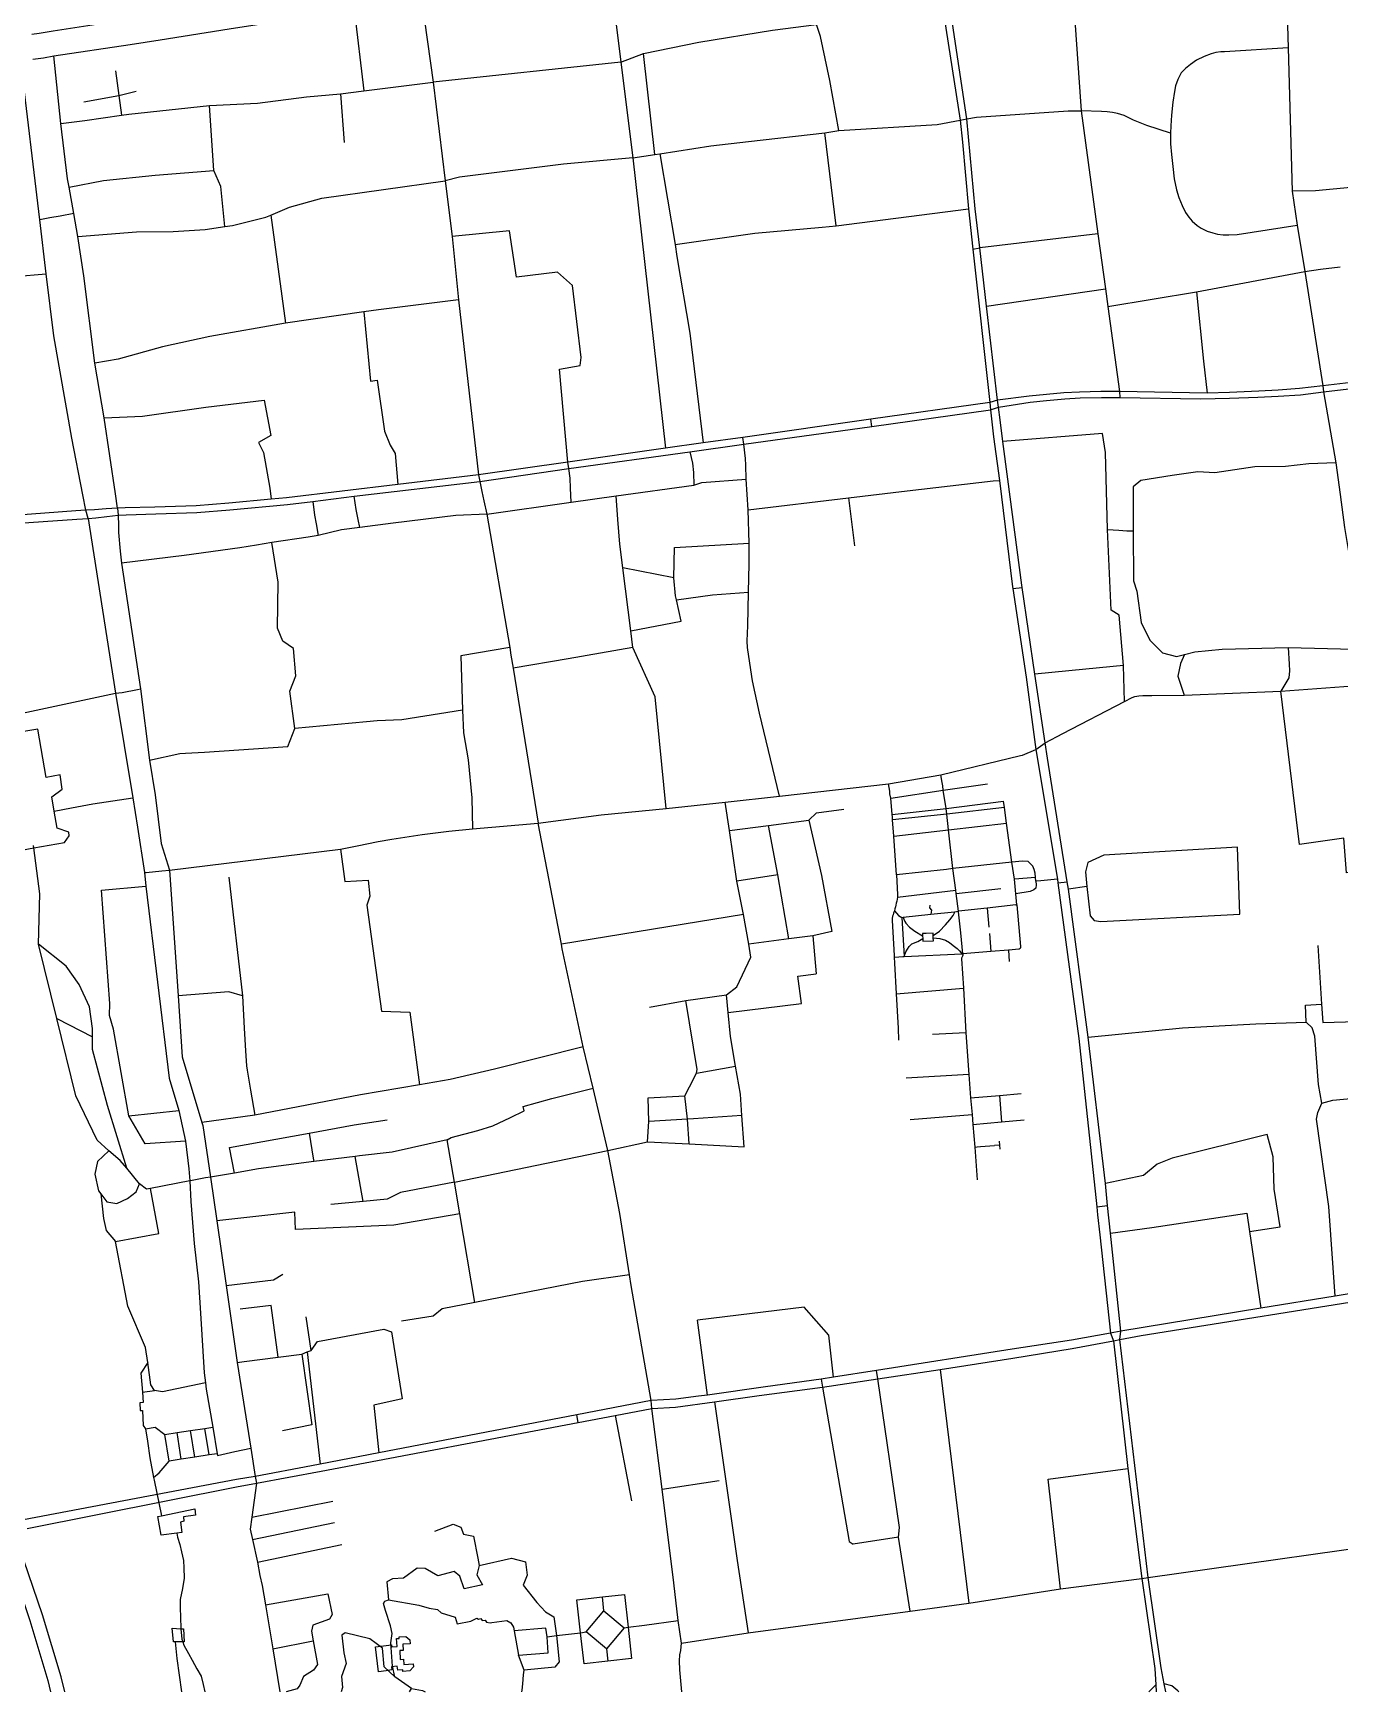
# Model space of a CAD drawing. Header units: inches. Extents: x 13422356 to 13429837, y 3670563 to 3675063.
# Drawn here: x 13426000 to 13427686, y 3670563 to 3672702 of the extents above; entities that cross this region are included whole.
import ezdxf

# ---------------------------------------------------------------- set-up
doc = ezdxf.new("R2010")
doc.units = ezdxf.units.IN
doc.header["$MEASUREMENT"] = 0

msp = doc.modelspace()

# ---------------------------------------------------------------- linework, layer by layer
for points in [[(13427597.2, 3672966.3), (13427610.2, 3672896.8), (13427612.2, 3672886.1), (13427614.2, 3672871.4), (13427619.7, 3672683.1), (13427624.8, 3672498.4)], [(13427320.4, 3672913.8), (13427323.4, 3672899.3), (13427331.4, 3672842.8), (13427332.7, 3672833.5), (13427338.7, 3672789), (13427341.6, 3672758), (13427344, 3672724.4), (13427352.4, 3672602), (13427374.2, 3672443.4), (13427384, 3672372.5), (13427387.1, 3672349.8), (13427402.2, 3672240)], [(13427153.8, 3672863.1), (13427156.9, 3672845), (13427158.1, 3672837.6), (13427175.6, 3672722.6), (13427196.5, 3672589.8)], [(13427205.1, 3672591.6), (13427185.4, 3672723.2), (13427171.6, 3672823.1), (13427169.1, 3672837.6), (13427167.8, 3672846.3), (13427164.6, 3672865.1)], [(13426013.8, 3672670.5), (13426027.2, 3672672.8), (13426125.3, 3672687.7), (13426164, 3672693.8), (13426253.4, 3672708), (13426414.6, 3672732.9), (13426501.5, 3672746.3), (13426682.1, 3672777.5), (13426740.7, 3672787.6), (13426833.3, 3672802.3), (13426874.8, 3672810.3), (13426919, 3672820.1), (13426948.3, 3672827.1)], [(13426497.4, 3672778), (13426382, 3672759.9), (13426323.4, 3672751.2), (13426240.1, 3672738.2), (13426122.3, 3672719.7), (13426093.3, 3672715.2), (13426026.3, 3672704.8), (13426007.9, 3672701.9)], [(13426740.7, 3672787.6), (13426751.6, 3672720.1), (13426758.4, 3672664.8), (13426774.3, 3672541.4), (13426816.1, 3672166.9)], [(13426500.8, 3672753.5), (13426501.5, 3672746.3), (13426516.6, 3672639.1), (13426531.9, 3672511.7), (13426540.8, 3672439.9), (13426549.1, 3672358.2), (13426575, 3672132.8), (13426576.8, 3672124.2)], [(13426414.6, 3672732.9), (13426426.8, 3672628)], [(13426758.4, 3672664.8), (13426787.9, 3672676), (13426859.2, 3672690.6), (13426954.5, 3672705.9), (13427010.9, 3672713.5)], [(13427039.9, 3672576.5), (13427028.1, 3672641.1), (13427016.3, 3672697.9), (13427010.9, 3672713.5)], [(13426068.2, 3672086.9), (13426064.4, 3672106.6), (13426050.2, 3672179.9), (13426026.9, 3672311.9), (13426017.3, 3672391.8), (13426008.9, 3672461.5), (13425984.3, 3672666.1), (13425979.7, 3672697.6)], [(13426007.9, 3672701.9), (13425998.7, 3672700.6)], [(13425999.7, 3672668.6), (13426013.8, 3672670.5)], [(13426109.2, 3672089.6), (13426106.5, 3672107.9), (13426091.9, 3672206), (13426080.1, 3672276.5), (13426065.7, 3672389.3), (13426058.1, 3672440), (13426052.7, 3672469.8), (13426046.6, 3672503.4), (13426044.7, 3672514.3), (13426036, 3672585.7), (13426027.2, 3672672.8)], [(13426802.5, 3672545.7), (13426787.9, 3672676)], [(13427619.7, 3672683.1), (13427537.5, 3672678.3), (13427532.6, 3672678.1), (13427526.3, 3672677.2), (13427520.3, 3672675.6), (13427511.2, 3672672.3), (13427501.5, 3672667.2), (13427493.5, 3672661.9), (13427487.2, 3672656.8), (13427481.8, 3672651), (13427477.3, 3672642.6), (13427474.2, 3672634.3), (13427472.9, 3672626.8), (13427470.9, 3672613.1), (13427469.1, 3672596.5), (13427468.3, 3672582.7), (13427468, 3672573.4), (13427467.9, 3672559.7), (13427469.1, 3672545.9), (13427470.8, 3672530.2), (13427472.7, 3672514.4), (13427475.8, 3672500.2), (13427478.5, 3672490.3), (13427482.7, 3672479.9), (13427487.3, 3672470.8), (13427491.4, 3672464.9), (13427495.8, 3672459.6), (13427502.3, 3672454), (13427507.5, 3672450.6), (13427515.3, 3672446.9), (13427522.6, 3672444.5), (13427528.7, 3672442.9), (13427535.6, 3672442.1), (13427543.3, 3672442), (13427553.9, 3672442.7), (13427631.5, 3672454.8)], [(13426106.7, 3672653.6), (13426111, 3672622), (13426114.5, 3672596.4)], [(13426758.4, 3672664.8), (13426516.6, 3672639.1)], [(13426036, 3672585.7), (13426067, 3672589.7), (13426114.5, 3672596.4), (13426123.7, 3672597.7), (13426227.7, 3672609.1), (13426289.6, 3672611.8), (13426352.9, 3672620.2), (13426396.7, 3672624), (13426426.8, 3672628), (13426516.6, 3672639.1)], [(13426065.5, 3672613.6), (13426111, 3672622), (13426133.3, 3672627.3)], [(13426247.5, 3672452.9), (13426242.6, 3672504.3), (13426233.3, 3672524.9), (13426227.7, 3672609.1)], [(13426396.7, 3672624), (13426401.6, 3672561.4)], [(13426774.3, 3672541.4), (13426802.5, 3672545.7), (13426808.9, 3672546.8), (13426874.6, 3672557.1), (13426923.3, 3672562.6), (13427021.7, 3672573.8), (13427039.9, 3672576.5), (13427166.6, 3672584.4), (13427196.5, 3672589.8)], [(13427196.5, 3672589.8), (13427205.1, 3672591.6)], [(13427196.5, 3672589.8), (13427199.5, 3672561.5), (13427207.2, 3672475.5), (13427213, 3672423.7), (13427234.9, 3672225.9)], [(13427205.1, 3672591.6), (13427217.7, 3672594), (13427335.6, 3672602.1), (13427352.4, 3672602)], [(13427244.6, 3672228.7), (13427230.4, 3672350.2), (13427221.7, 3672425.2), (13427215.8, 3672475.5), (13427205.1, 3672591.6)], [(13427468, 3672573.4), (13427437.3, 3672583.2), (13427420, 3672590.2), (13427407.9, 3672595.9), (13427399.5, 3672598.6), (13427393, 3672600), (13427386.2, 3672600.9), (13427378.9, 3672601), (13427352.4, 3672602)], [(13427036.5, 3672453.9), (13427021.7, 3672573.8)], [(13428256.4, 3672572.9), (13428228.1, 3672569.2), (13428198.4, 3672564.6), (13428083.6, 3672546.6), (13428051.5, 3672542.1), (13427921.4, 3672524.4), (13427742, 3672507.2), (13427732.4, 3672506.3), (13427654.8, 3672498.9), (13427624.8, 3672498.4)], [(13426774.3, 3672541.4), (13426684.6, 3672533.1), (13426550.6, 3672516.4), (13426531.9, 3672511.7)], [(13426808.9, 3672546.8), (13426828.8, 3672429.8), (13426830.9, 3672414.3), (13426847.7, 3672315.1), (13426864.9, 3672173.8)], [(13426046.6, 3672503.4), (13426090.9, 3672512.3), (13426157.8, 3672518.9), (13426233.3, 3672524.9)], [(13426058.1, 3672440), (13426133.7, 3672445.9), (13426181, 3672446.3), (13426222.4, 3672449.2), (13426247.5, 3672452.9), (13426257.4, 3672454.3), (13426300.5, 3672464.8), (13426307, 3672467.7), (13426330.9, 3672477.9), (13426372.7, 3672489.3), (13426531.9, 3672511.7)], [(13427624.8, 3672498.4), (13427631.5, 3672454.8), (13427641.2, 3672394.8), (13427664.6, 3672247.3)], [(13426021.9, 3672464), (13426008.9, 3672461.5)], [(13426035, 3672466.4), (13426021.9, 3672464)], [(13426052.7, 3672469.8), (13426035, 3672466.4)], [(13426307, 3672467.7), (13426325.8, 3672328)], [(13426828.8, 3672429.8), (13426931.6, 3672444.1), (13427018.5, 3672452.1), (13427036.5, 3672453.9), (13427207.2, 3672475.5)], [(13426693.1, 3672128.3), (13426691.3, 3672140.7), (13426690.2, 3672149.1), (13426679.4, 3672268.9), (13426706.2, 3672273.7), (13426707.4, 3672283.9), (13426696.1, 3672376.7), (13426677, 3672394), (13426623.8, 3672387.5), (13426614.9, 3672447.2), (13426540.8, 3672439.9)], [(13427374.2, 3672443.4), (13427221.7, 3672425.2)], [(13427213, 3672423.7), (13427221.7, 3672425.2)], [(13425976.2, 3672388.3), (13426017.3, 3672391.8)], [(13427387.1, 3672349.8), (13427501.2, 3672368.4), (13427641.2, 3672394.8)], [(13427641.2, 3672394.8), (13427661.4, 3672398), (13427686.8, 3672401)], [(13427230.4, 3672350.2), (13427384, 3672372.5)], [(13426549.1, 3672358.2), (13426445.8, 3672345.3), (13426427.2, 3672342.7), (13426325.8, 3672328), (13426228.3, 3672311.1), (13426167.1, 3672297.6), (13426110.1, 3672281.6), (13426080.1, 3672276.5)], [(13427501.2, 3672368.4), (13427510.3, 3672279.1), (13427515.1, 3672237.8)], [(13426427.2, 3672342.7), (13426435.5, 3672253.3), (13426444.3, 3672254.6), (13426453.6, 3672189.1), (13426460.8, 3672171), (13426467.6, 3672160), (13426470.7, 3672120.1)], [(13428265.6, 3672336.4), (13428235, 3672333.5), (13428169.4, 3672324.9), (13428065.8, 3672311.4), (13427967.6, 3672299.7), (13427952.4, 3672297.9), (13427933.1, 3672294.5), (13427909.9, 3672289.4), (13427866.2, 3672278.9), (13427835.3, 3672272.2), (13427810.4, 3672267.6), (13427797, 3672265), (13427775, 3672261.6), (13427755.5, 3672258.5), (13427730.3, 3672255.2), (13427664.6, 3672247.3)], [(13427665.2, 3672239.6), (13427730.5, 3672247.4), (13427756.1, 3672250.7), (13427775.5, 3672253.5), (13427796.8, 3672257), (13427812, 3672259.8), (13427836.4, 3672264.6), (13427867.8, 3672271.7), (13427911.9, 3672281.5), (13427933.7, 3672286.4), (13427952.5, 3672289.7), (13427968.4, 3672291.7), (13428170, 3672316.9), (13428266, 3672329), (13428271.2, 3672335.3)], [(13427664.6, 3672247.3), (13427634.1, 3672243.8), (13427606.6, 3672241.6), (13427582, 3672240.3), (13427544.2, 3672238.6), (13427515.1, 3672237.8), (13427402.2, 3672240)], [(13427664.6, 3672247.3), (13427665.2, 3672239.6)], [(13426091.9, 3672206), (13426141.5, 3672208.2), (13426223, 3672219.9), (13426298.6, 3672229.1)], [(13427234.9, 3672225.9), (13427081.3, 3672204.2), (13426916.2, 3672180.8), (13426864.9, 3672173.8), (13426816.1, 3672166.9), (13426690.2, 3672149.1), (13426575, 3672132.8), (13426470.7, 3672120.1), (13426327.2, 3672103), (13426307.5, 3672101.3), (13426252.7, 3672096.2), (13426210.7, 3672092.8), (13426157.4, 3672091.1), (13426119.2, 3672089.9), (13426109.2, 3672089.6)], [(13426298.6, 3672229.1), (13426307.2, 3672183.4), (13426291.1, 3672174.2), (13426297.4, 3672161.3), (13426305.7, 3672115.4), (13426307.5, 3672101.3)], [(13427244.6, 3672228.7), (13427234.9, 3672225.9)], [(13427234.9, 3672225.9), (13427235.8, 3672216.5)], [(13427235.8, 3672216.5), (13427246, 3672219.9)], [(13427402.2, 3672240), (13427377.9, 3672240), (13427350.6, 3672239.3), (13427330.1, 3672238.2), (13427307.9, 3672236.4), (13427285.5, 3672234.1), (13427244.6, 3672228.7)], [(13427246, 3672219.9), (13427244.6, 3672228.7)], [(13427246, 3672219.9), (13427286.7, 3672226.1), (13427308, 3672228.6), (13427331.5, 3672230.6), (13427351.5, 3672231.7), (13427378.8, 3672232.5), (13427402.3, 3672232.2)], [(13427247.9, 3672203.7), (13427246, 3672219.9)], [(13427402.2, 3672240), (13427402.3, 3672232.2)], [(13427402.3, 3672232.2), (13427507.1, 3672230.4), (13427543.9, 3672231.3), (13427580.6, 3672232.8), (13427606.9, 3672234.1), (13427635.6, 3672235.9), (13427665.2, 3672239.6)], [(13427665.2, 3672239.6), (13427681, 3672148.2), (13427686.7, 3672107.4), (13427692.5, 3672064.7), (13427703.5, 3671997.8), (13427721, 3671907.5)], [(13426110, 3672080.5), (13426120.3, 3672080.9), (13426158.5, 3672082.2), (13426211.5, 3672084.1), (13426253.9, 3672087.4), (13426328.7, 3672094.5), (13426361, 3672098), (13426414.5, 3672105.2), (13426576.8, 3672124.2), (13426691.3, 3672140.7), (13426847.7, 3672162.1), (13426917.2, 3672172), (13427082.5, 3672195.1), (13427235.8, 3672216.5)], [(13427082.5, 3672195.1), (13427081.3, 3672204.2)], [(13427235.8, 3672216.5), (13427236.8, 3672204.9)], [(13427236.8, 3672204.9), (13427239.4, 3672181.7)], [(13427250.9, 3672179.2), (13427247.9, 3672203.7)], [(13426919.4, 3672153.8), (13426917.2, 3672172), (13426916.2, 3672180.8)], [(13427239.4, 3672181.7), (13427247, 3672125.2), (13427264, 3671988.3), (13427264.4, 3671985.9), (13427281.8, 3671871.8), (13427290.8, 3671804.2), (13427294.3, 3671778.2)], [(13427251.7, 3672175.5), (13427250.9, 3672179.2)], [(13427380.1, 3672186), (13427251.7, 3672175.5)], [(13427408.5, 3671840.1), (13427407, 3671886.9), (13427401.7, 3671951.4), (13427391.3, 3671958), (13427386.6, 3672062), (13427383.9, 3672161.5), (13427380.1, 3672186)], [(13426847.7, 3672162.1), (13426850.9, 3672147.6)], [(13427306.1, 3671787), (13427292.7, 3671875.6), (13427276.4, 3671987.2), (13427275.9, 3671990.3), (13427258, 3672126.8), (13427251.7, 3672175.5)], [(13426850.9, 3672147.6), (13426852.2, 3672135.8)], [(13426852.2, 3672135.8), (13426852.9, 3672119.1)], [(13426919.9, 3672145.2), (13426919.4, 3672153.8)], [(13426963.5, 3671718.3), (13426937.4, 3671825.3), (13426928.7, 3671866.7), (13426923.6, 3671898.1), (13426922.1, 3671910), (13426921.8, 3671918.1), (13426922, 3671928.2), (13426922.3, 3671937.9), (13426923.2, 3671981.2), (13426924.1, 3672017.8), (13426924.2, 3672044.5), (13426923.1, 3672087.4), (13426920.5, 3672126.8), (13426919.9, 3672145.2)], [(13427681, 3672148.2), (13427646.2, 3672146.6), (13427616.3, 3672143.3), (13427576.6, 3672142.7), (13427525, 3672135.2), (13427503.2, 3672136.4), (13427470, 3672131.6), (13427429.4, 3672125.1), (13427419.6, 3672117.2), (13427419.8, 3672060.4)], [(13426576.8, 3672124.2), (13426579.3, 3672111.3)], [(13426585.5, 3672081.9), (13426694.5, 3672097.4), (13426752.4, 3672105.5), (13426852.9, 3672119.1), (13426863.2, 3672122.8), (13426920.5, 3672126.8)], [(13426693.7, 3672115.4), (13426693.1, 3672128.3)], [(13426694.5, 3672097.4), (13426693.7, 3672115.4)], [(13426923.1, 3672087.4), (13427052.3, 3672102.8), (13427128.1, 3672111.9), (13427183.7, 3672118.4), (13427239, 3672124.8), (13427247, 3672125.2)], [(13426361, 3672098), (13426363.3, 3672080.5)], [(13426416.9, 3672088), (13426414.5, 3672105.2)], [(13426579.3, 3672111.3), (13426581.7, 3672099)], [(13426581.7, 3672099), (13426585.5, 3672081.9), (13426615.3, 3671909.9), (13426616.7, 3671900.2), (13426619.7, 3671883.3), (13426652.1, 3671683.4)], [(13426816.9, 3671702.4), (13426803.1, 3671846.3), (13426774.2, 3671909.9), (13426771.5, 3671931.2), (13426761.3, 3672012.6), (13426757.5, 3672043), (13426754.9, 3672075.1), (13426752.4, 3672105.5)], [(13427052.3, 3672102.8), (13427060.1, 3672041.1)], [(13426068.2, 3672086.9), (13426055.5, 3672086), (13425975.3, 3672080.1), (13425937.4, 3672077.4)], [(13425938.3, 3672067.2), (13426056.6, 3672075.3), (13426071.3, 3672076.3)], [(13426079.5, 3672087.6), (13426068.2, 3672086.9)], [(13426071.3, 3672076.3), (13426068.2, 3672086.9)], [(13426071.3, 3672076.3), (13426081, 3672077.2)], [(13426071.3, 3672076.3), (13426073.1, 3672065), (13426106.7, 3671850.9)], [(13426094.4, 3672088.6), (13426079.5, 3672087.6)], [(13426081, 3672077.2), (13426095.5, 3672078.8)], [(13426109.2, 3672089.6), (13426094.4, 3672088.6)], [(13426095.5, 3672078.8), (13426110, 3672080.5)], [(13426109.2, 3672089.6), (13426110, 3672080.5)], [(13426110, 3672080.5), (13426110.3, 3672067.1), (13426110.5, 3672058.1)], [(13426585.5, 3672081.9), (13426545.5, 3672080.1), (13426464.8, 3672070.2), (13426421.8, 3672064.6), (13426398.3, 3672061.6), (13426368.1, 3672054.4), (13426355, 3672052.4), (13426308.1, 3672045.4), (13426288.5, 3672042), (13426266.9, 3672038.3), (13426195.2, 3672028.7), (13426114.2, 3672018.7)], [(13426363.3, 3672080.5), (13426365.4, 3672069.2)], [(13426419.6, 3672075.2), (13426416.9, 3672088)], [(13426421.8, 3672064.6), (13426419.6, 3672075.2)], [(13426110.5, 3672058.1), (13426112.7, 3672034)], [(13426365.4, 3672069.2), (13426368.1, 3672054.4)], [(13427386.6, 3672062), (13427401.4, 3672061.2)], [(13427401.4, 3672061.2), (13427411.5, 3672060.4)], [(13427411.5, 3672060.4), (13427419.8, 3672060.4)], [(13427419.8, 3672060.4), (13427420, 3671995.8), (13427424.6, 3671982.7), (13427429.9, 3671942.1), (13427441.1, 3671919.3), (13427457.6, 3671902.9), (13427475.5, 3671898.2), (13427486, 3671900.9), (13427499.4, 3671904.3), (13427534.4, 3671907.7), (13427619.5, 3671909.8), (13427721, 3671907.5)], [(13426112.7, 3672034), (13426114.2, 3672018.7), (13426138.8, 3671856.6)], [(13426337.9, 3671805.4), (13426331.7, 3671853.4), (13426339.4, 3671873.5), (13426336.2, 3671908.7), (13426322.4, 3671918.2), (13426315.6, 3671935), (13426316.4, 3671994.1), (13426308.1, 3672045.4)], [(13426830.4, 3671971.3), (13426829.3, 3671976.6), (13426827.2, 3671999.6), (13426827.8, 3672038.7)], [(13426827.8, 3672038.7), (13426924.2, 3672044.5)], [(13426827.2, 3671999.6), (13426761.3, 3672012.6)], [(13427264.4, 3671985.9), (13427276.4, 3671987.2)], [(13426771.5, 3671931.2), (13426836.4, 3671943.8), (13426830.4, 3671971.3)], [(13426830.4, 3671971.3), (13426877, 3671977.9), (13426923.2, 3671981.2)], [(13426615.3, 3671909.9), (13426552.2, 3671899.3), (13426552.7, 3671884.8), (13426554.5, 3671829)], [(13426774.2, 3671909.9), (13426690.5, 3671895.5), (13426619.7, 3671883.3)], [(13427486, 3671900.9), (13427480.9, 3671889.4)], [(13427619.5, 3671909.8), (13427620.8, 3671888.3)], [(13427407, 3671886.9), (13427358.4, 3671882.1), (13427292.7, 3671875.6)], [(13427480.9, 3671889.4), (13427477.5, 3671873)], [(13427621.6, 3671879.6), (13427620.6, 3671870.6), (13427610.1, 3671853.7)], [(13427620.8, 3671888.3), (13427621.6, 3671879.6)], [(13426134.8, 3671855.7), (13426138.8, 3671856.6)], [(13426138.8, 3671856.6), (13426150.6, 3671764.8), (13426157.8, 3671719.9), (13426165.3, 3671657), (13426176.3, 3671622.8), (13426187.4, 3671460.7), (13426192.8, 3671381.9), (13426218, 3671297.1)], [(13427306.1, 3671787), (13427329.1, 3671798.9), (13427408.5, 3671840.1), (13427418.2, 3671845.3), (13427422, 3671846.6), (13427426.9, 3671847.5), (13427432.1, 3671847.8), (13427443.6, 3671848.1), (13427485.3, 3671848.4), (13427610.1, 3671853.7), (13427726.4, 3671862)], [(13427477.5, 3671873), (13427485.3, 3671848.4)], [(13425966.2, 3671820.9), (13425968.1, 3671821.3), (13425980.2, 3671823.9), (13426106.7, 3671850.9)], [(13426106.7, 3671850.9), (13426115.1, 3671851.8)], [(13426106.7, 3671850.9), (13426128.8, 3671716.1), (13426135, 3671678.3), (13426144.2, 3671619.7)], [(13426115.1, 3671851.8), (13426134.8, 3671855.7)], [(13427634.5, 3671655.9), (13427610.1, 3671853.7)], [(13426554.5, 3671829), (13426475.9, 3671816.7), (13426444.2, 3671815.2), (13426430.5, 3671814), (13426337.9, 3671805.4)], [(13426554.5, 3671829), (13426555.5, 3671799.9), (13426561.7, 3671764.9), (13426566.5, 3671716.2), (13426567.2, 3671675.9)], [(13425985.3, 3671648.7), (13426001.4, 3671651.4), (13426040.8, 3671658.2), (13426046.8, 3671667.1), (13426046.2, 3671671.7), (13426031.1, 3671676.9), (13426027.5, 3671698.9), (13426024.6, 3671717.3), (13426037.8, 3671727), (13426035, 3671745.6), (13426017.1, 3671742.2), (13426006.2, 3671804.6), (13425983.2, 3671800.7), (13425953.5, 3671795.6), (13425963.4, 3671761), (13425970.8, 3671719.2), (13425967.9, 3671718.3), (13425976.8, 3671662.5), (13425981.3, 3671663.1), (13425983.2, 3671649.4), (13425985.3, 3671648.7)], [(13426150.6, 3671764.8), (13426189.4, 3671773), (13426197.1, 3671773.5), (13426221.2, 3671775.1), (13426329.1, 3671782.2), (13426337.9, 3671805.4)], [(13426652.1, 3671683.4), (13426733.3, 3671694), (13426816.9, 3671702.4), (13426893.3, 3671710.3), (13426963.5, 3671718.3), (13427104.2, 3671734.1), (13427171.7, 3671745.8), (13427274.4, 3671770.4), (13427277.1, 3671771), (13427294.3, 3671778.2)], [(13427294.3, 3671778.2), (13427306.1, 3671787)], [(13427294.3, 3671778.2), (13427321.9, 3671611.3), (13427322.5, 3671606.3), (13427349.5, 3671405.7), (13427372.7, 3671188.5), (13427373.8, 3671178.2), (13427376.6, 3671152.5), (13427390.5, 3671025.8)], [(13427403.7, 3671028.2), (13427390.5, 3671154.5), (13427386.7, 3671190.1), (13427383.8, 3671218.6), (13427382.6, 3671229.5), (13427361.5, 3671407.4), (13427336.2, 3671598.2), (13427334.7, 3671607.5), (13427309.2, 3671767.3), (13427306.1, 3671787)], [(13427321.9, 3671611.3), (13427300.4, 3671609.1), (13427294.1, 3671608.7), (13427293.7, 3671613.4), (13427293.3, 3671619), (13427292.1, 3671623.8), (13427290.3, 3671627.9), (13427284.4, 3671633.7), (13427276.9, 3671634.5), (13427263.1, 3671633.1), (13427187.2, 3671624.8), (13427179, 3671623.8), (13427114.5, 3671616.6), (13427110.9, 3671666.6), (13427109.3, 3671687.8), (13427109, 3671691.3), (13427108.7, 3671694.5), (13427106.8, 3671715.7), (13427105.9, 3671721), (13427105.5, 3671724.7), (13427104.2, 3671734.1)], [(13427106.8, 3671715.7), (13427174.7, 3671726.1), (13427231.7, 3671734.2)], [(13427187.2, 3671624.8), (13427181.3, 3671674.6), (13427179.1, 3671695.1), (13427178.2, 3671702.1), (13427174.7, 3671726.1), (13427174, 3671731.3), (13427173.3, 3671735.8), (13427171.7, 3671745.8)], [(13426063.4, 3671705.7), (13426077.5, 3671708.3)], [(13426077.5, 3671708.3), (13426128.8, 3671716.1)], [(13426894.8, 3671462.1), (13426908.3, 3671472.2), (13426926.5, 3671510.6), (13426923.9, 3671527.5), (13426916.7, 3671565.5), (13426908.5, 3671608.4), (13426898.8, 3671673.7), (13426893.3, 3671710.3)], [(13427108.7, 3671694.5), (13427178.2, 3671702.1), (13427252.4, 3671711.7)], [(13427263.1, 3671633.1), (13427256.3, 3671683.2), (13427253.5, 3671703.7), (13427252.4, 3671711.7)], [(13426027.5, 3671698.9), (13426049.7, 3671703.1)], [(13426049.7, 3671703.1), (13426063.4, 3671705.7)], [(13426898.8, 3671673.7), (13426949.3, 3671680.3), (13427001.2, 3671687.1)], [(13427001.2, 3671687.1), (13427017.7, 3671615.8), (13427030.8, 3671543.6), (13427006.3, 3671538.1), (13426975.2, 3671534.1), (13426923.9, 3671527.5)], [(13427001.2, 3671687.1), (13427011, 3671696.8), (13427046.4, 3671701.5)], [(13427253.5, 3671703.7), (13427179.1, 3671695.1), (13427109.3, 3671687.8)], [(13426176.3, 3671622.8), (13426396.7, 3671649.9), (13426418.2, 3671654), (13426445.4, 3671659.6), (13426463.3, 3671662.5), (13426502.2, 3671668.8), (13426536.6, 3671672.9), (13426567.2, 3671675.9), (13426652.1, 3671683.4)], [(13426797.6, 3670938.7), (13426772.1, 3671087.2), (13426769.9, 3671100.8), (13426757.2, 3671179.8), (13426741.7, 3671261), (13426723.1, 3671341.7), (13426710.2, 3671395), (13426683, 3671521.4), (13426681.9, 3671527.5), (13426652.1, 3671683.4)], [(13426961.1, 3671616.9), (13426949.3, 3671680.3)], [(13427110.9, 3671666.6), (13427181.3, 3671674.6), (13427256.3, 3671683.2)], [(13427759.9, 3671630), (13427694.8, 3671619.2), (13427691.3, 3671664), (13427634.5, 3671655.9)], [(13426137.7, 3671218.1), (13426121, 3671238.2), (13426112.8, 3671248.1), (13426098.1, 3671260.9), (13426082.8, 3671274.3), (13426055.4, 3671331.7), (13426030.8, 3671431.4), (13426007.2, 3671527.2), (13426008.9, 3671592.4), (13426001.4, 3671651.4), (13426000.9, 3671654.7)], [(13426396.7, 3671649.9), (13426402.3, 3671608.2), (13426432.4, 3671609.7), (13426434.8, 3671589.1), (13426430.7, 3671577.7), (13426449.8, 3671441), (13426486.2, 3671439.8), (13426498.7, 3671345.9)], [(13427554.3, 3671652.6), (13427381.9, 3671642.2), (13427361.3, 3671632.6), (13427358, 3671620.7), (13427359.8, 3671601.6), (13427364.3, 3671563.7), (13427369.4, 3671558), (13427377.8, 3671556.5), (13427557.5, 3671566.1), (13427554.3, 3671652.6)], [(13426146.2, 3671619.9), (13426166.3, 3671621.7)], [(13426166.3, 3671621.7), (13426176.3, 3671622.8)], [(13427268.5, 3671578), (13427269.5, 3671578.1), (13427274.3, 3671524.4), (13427274.2, 3671523), (13427273.7, 3671521.6), (13427272.6, 3671520.8), (13427258.7, 3671519.7), (13427236.2, 3671518), (13427200.1, 3671515), (13427197.3, 3671541.7), (13427194.5, 3671568.8), (13427194.2, 3671570), (13427191.4, 3671592.7), (13427190.9, 3671596.9), (13427187.2, 3671624.8)], [(13427269.5, 3671578.1), (13427268.2, 3671592.4), (13427266.5, 3671611.3), (13427263.1, 3671633.1)], [(13426197.1, 3671273), (13426144.8, 3671269.6), (13426123.6, 3671305.9), (13426104.2, 3671417.8), (13426098.7, 3671435.1), (13426099.1, 3671450.7), (13426088.6, 3671596.8), (13426145.6, 3671602.1)], [(13426144.2, 3671619.7), (13426146.2, 3671619.9)], [(13426144.2, 3671619.7), (13426145.6, 3671602.1)], [(13426145.6, 3671602.1), (13426175.6, 3671354.5), (13426188.2, 3671312.7), (13426197.1, 3671273), (13426201.3, 3671237.5), (13426202.3, 3671221.9), (13426203.9, 3671195.3), (13426208.1, 3671141.2), (13426213.6, 3671091.8), (13426216.1, 3671051.3), (13426220.8, 3670974.4), (13426222.6, 3670961.6), (13426223.7, 3670953.3), (13426232, 3670904.2), (13426237.7, 3670870), (13426238.1, 3670868)], [(13426253, 3671613.9), (13426270.3, 3671460.7), (13426272.7, 3671419), (13426274.3, 3671389.7), (13426275.4, 3671370.4), (13426276.3, 3671364.9), (13426280.8, 3671339), (13426286.3, 3671306.7)], [(13426961.1, 3671616.9), (13426908.5, 3671608.4)], [(13426975.2, 3671534.1), (13426961.1, 3671616.9)], [(13427114.5, 3671616.6), (13427115.8, 3671591.4), (13427115.6, 3671588), (13427115.3, 3671585.4), (13427114.7, 3671582.7), (13427114, 3671580), (13427113.6, 3671577.6), (13427113.1, 3671575.3), (13427112.3, 3671572.9), (13427111.6, 3671570.4), (13427110.6, 3671567.3), (13427109.9, 3671565.2), (13427109.2, 3671563.2), (13427108.7, 3671560.4), (13427108.6, 3671557.9), (13427111.2, 3671512.6), (13427111.3, 3671510.7), (13427111.6, 3671502.9), (13427113.8, 3671463.3), (13427116.3, 3671418.9), (13427117.1, 3671403.5)], [(13427293.7, 3671613.4), (13427266.5, 3671611.3)], [(13427294.1, 3671608.7), (13427294.4, 3671603.6), (13427294.2, 3671599.7), (13427291.4, 3671597.5), (13427286.7, 3671595), (13427268.2, 3671592.4)], [(13427322.5, 3671606.3), (13427334.7, 3671607.5)], [(13427359.8, 3671601.6), (13427336.2, 3671598.2)], [(13427115.6, 3671588), (13427190.9, 3671596.9)], [(13427191.4, 3671592.7), (13427248.8, 3671599)], [(13427268.5, 3671578), (13427231.2, 3671573.9), (13427194.2, 3671570)], [(13426916.7, 3671565.5), (13426681.9, 3671527.5)], [(13427111.6, 3671570.4), (13427117, 3671564.2)], [(13427117, 3671564.2), (13427121, 3671561.6)], [(13427121, 3671561.6), (13427121.1, 3671561.5), (13427122.9, 3671562.1), (13427158.5, 3671565.8), (13427189.1, 3671569.2), (13427194.2, 3671570)], [(13427121.1, 3671561.5), (13427124.3, 3671511.3)], [(13427122.9, 3671562.1), (13427123.8, 3671559.4), (13427125, 3671556.6), (13427126.5, 3671554.3), (13427131, 3671549.3), (13427138, 3671543.9), (13427148, 3671537.9)], [(13427157.3, 3671577.7), (13427156.9, 3671574.1), (13427159.3, 3671571.1), (13427158.5, 3671565.8)], [(13427161.7, 3671538.4), (13427169.7, 3671544.2), (13427177.5, 3671552.3), (13427183.3, 3671558.6), (13427187.6, 3671564.1), (13427189.1, 3671567.9), (13427189.1, 3671569.2)], [(13427231.2, 3671573.9), (13427233.6, 3671549)], [(13427006.3, 3671538.1), (13427010.8, 3671489)], [(13427148.1, 3671534.6), (13427148.2, 3671531.3), (13427161.9, 3671531.7), (13427161.8, 3671535.3), (13427161.7, 3671538.4), (13427161.6, 3671541.4), (13427152.8, 3671541.2), (13427148, 3671541.1), (13427148, 3671537.9), (13427148.1, 3671534.6)], [(13427161.8, 3671535.3), (13427170.3, 3671534.5), (13427177.7, 3671532.4), (13427182.8, 3671529.6), (13427187.4, 3671525.6), (13427192.5, 3671521.7), (13427195.6, 3671518.7), (13427198.4, 3671514.8)], [(13427234.5, 3671541), (13427236.2, 3671518)], [(13426121, 3671238.2), (13426096.3, 3671319.2), (13426076.9, 3671391.5), (13426076.9, 3671407.9), (13426076.9, 3671418.5), (13426073.1, 3671446.3), (13426059.6, 3671475.1), (13426042.7, 3671498.7), (13426007.2, 3671527.2)], [(13427122.3, 3671511.2), (13427124.3, 3671511.3), (13427198.4, 3671514.8), (13427200.1, 3671515)], [(13427124.3, 3671511.3), (13427126.5, 3671517.2), (13427130.5, 3671524.1), (13427134.1, 3671527.6), (13427142, 3671530.9), (13427148.1, 3671534.6)], [(13427200.1, 3671515), (13427200.1, 3671513.8), (13427199.9, 3671512.9), (13427199.4, 3671511.9), (13427198.9, 3671510.9), (13427198.5, 3671510), (13427198.3, 3671509.2), (13427198.3, 3671508.5), (13427200.6, 3671470.4), (13427203.8, 3671412.9), (13427207.8, 3671359.4), (13427209.9, 3671328.9), (13427211.8, 3671307.7), (13427212.9, 3671294.8), (13427215.2, 3671265.6), (13427218.4, 3671223.2)], [(13427258.7, 3671519.7), (13427259.5, 3671505.1)], [(13427658.1, 3671525.7), (13427662.9, 3671450), (13427664.3, 3671426.1), (13427751.6, 3671428.7), (13427789.7, 3671429.9)], [(13427111.3, 3671510.7), (13427117.4, 3671510.9)], [(13427117.4, 3671510.9), (13427122.3, 3671511.2)], [(13426896.9, 3671439.2), (13426991.6, 3671450.9), (13426987.2, 3671486.1), (13427010.8, 3671489)], [(13426270.3, 3671460.7), (13426252.9, 3671465.8), (13426187.4, 3671460.7)], [(13426795.6, 3671446), (13426842.5, 3671454.5)], [(13426846.8, 3671269.6), (13426844.5, 3671301.6), (13426841.4, 3671331.7), (13426847.1, 3671343.4), (13426856.4, 3671361.1), (13426857.3, 3671365.8), (13426842.5, 3671454.5)], [(13426842.5, 3671454.5), (13426894.8, 3671462.1)], [(13426917.6, 3671265.7), (13426914.9, 3671306.3), (13426913, 3671333.7), (13426906.6, 3671370), (13426899.9, 3671408.4), (13426896.9, 3671439.2), (13426894.8, 3671462.1)], [(13427113.8, 3671463.3), (13427200.6, 3671470.4)], [(13427642.8, 3671426.5), (13427642, 3671448.6), (13427662.9, 3671450)], [(13426030.8, 3671431.4), (13426076.9, 3671407.9)], [(13427203.8, 3671412.9), (13427160.8, 3671410.6)], [(13427361.5, 3671407.4), (13427483.5, 3671419.2), (13427578.1, 3671424.5), (13427642.8, 3671426.5)], [(13427663.3, 3671322.4), (13427658.8, 3671346.3), (13427654.3, 3671408.7), (13427650.6, 3671419.4), (13427642.8, 3671426.5)], [(13426710.2, 3671395), (13426595.7, 3671365.9), (13426538.4, 3671352.7), (13426498.7, 3671345.9), (13426422.8, 3671333), (13426286.3, 3671306.7), (13426218, 3671297.1)], [(13426856.4, 3671361.1), (13426906.6, 3671370)], [(13427207.8, 3671359.4), (13427126.6, 3671354.3)], [(13426534.5, 3671275.1), (13426539.6, 3671278.1), (13426574.3, 3671287.1), (13426593.4, 3671293.1), (13426616.1, 3671303.8), (13426634, 3671312.2), (13426632.5, 3671317.9), (13426669.5, 3671328.3), (13426723.1, 3671341.7)], [(13426793.1, 3671272.5), (13426794.8, 3671298.7), (13426793.9, 3671329)], [(13426793.9, 3671329), (13426841.4, 3671331.7)], [(13427209.9, 3671328.9), (13427247.3, 3671332.1), (13427275.2, 3671334.5)], [(13427247.3, 3671332.1), (13427249.7, 3671298.3)], [(13427658, 3671310.3), (13427663.3, 3671322.4)], [(13427663.3, 3671322.4), (13427677.4, 3671325.9), (13427741.9, 3671331.9), (13427773.9, 3671334.9), (13427808.6, 3671338.3)], [(13426123.6, 3671305.9), (13426188.2, 3671312.7)], [(13426356.6, 3671283.5), (13426414.7, 3671294.2), (13426428.7, 3671296.4), (13426456.9, 3671300.8)], [(13426914.9, 3671306.3), (13426852.2, 3671302), (13426844.5, 3671301.6), (13426794.8, 3671298.7)], [(13427131.8, 3671301.2), (13427211.8, 3671307.7)], [(13427212.9, 3671294.8), (13427249.7, 3671298.3), (13427278.9, 3671300.8)], [(13427680.4, 3671073.5), (13427672.2, 3671188.9), (13427656.1, 3671301.5), (13427658, 3671310.3)], [(13426218, 3671297.1), (13426219.1, 3671293.5), (13426229.2, 3671226.6), (13426237.2, 3671170.6), (13426249.3, 3671086.9), (13426263.5, 3670987.8), (13426281.2, 3670877.1), (13426286.9, 3670840.7), (13426288.7, 3670832.1)], [(13426260, 3671232.1), (13426253.7, 3671264.9), (13426356.6, 3671283.5), (13426361.8, 3671251.4), (13426362.5, 3671247)], [(13427570, 3671156.6), (13427609.2, 3671162.8), (13427601.8, 3671211.5), (13427600.3, 3671253), (13427592.5, 3671282), (13427469.8, 3671251.5), (13427450.7, 3671243.4), (13427433.1, 3671228.8), (13427383.8, 3671218.6)], [(13426098.1, 3671260.9), (13426083.3, 3671246.8), (13426079.9, 3671230.8), (13426084.5, 3671209.2), (13426087.7, 3671205.1), (13426095.5, 3671194.9), (13426108.2, 3671192.8), (13426122.1, 3671199.1), (13426133.1, 3671208), (13426137.7, 3671218.1)], [(13426534.5, 3671275.1), (13426463.4, 3671259), (13426421.5, 3671254.1), (13426415.7, 3671253.5), (13426362.5, 3671247), (13426291.1, 3671237.7), (13426260, 3671232.1), (13426229.2, 3671226.6)], [(13426544.1, 3671220.3), (13426534.5, 3671275.1)], [(13426544.1, 3671220.3), (13426741.7, 3671261)], [(13426741.7, 3671261), (13426793.1, 3671272.5), (13426846.8, 3671269.6), (13426917.6, 3671265.7)], [(13427215.2, 3671265.6), (13427218.4, 3671265.8)], [(13427218.4, 3671265.8), (13427222.5, 3671266.2)], [(13427222.5, 3671266.2), (13427228.9, 3671266.7)], [(13427228.9, 3671266.7), (13427240.9, 3671267.7)], [(13427247.1, 3671268.2), (13427240.9, 3671267.7)], [(13427246.7, 3671273.2), (13427247.1, 3671268.2), (13427247.5, 3671263.1)], [(13426426.1, 3671195.4), (13426415.7, 3671253.5)], [(13426202.3, 3671221.9), (13426151.7, 3671212.1), (13426146.7, 3671211.1), (13426137.7, 3671218.1)], [(13426203.4, 3671222.1), (13426202.3, 3671221.9)], [(13426222.7, 3671225.8), (13426203.4, 3671222.1)], [(13426229.2, 3671226.6), (13426222.7, 3671225.8)], [(13426544.1, 3671220.3), (13426474.2, 3671207), (13426457.2, 3671198.4), (13426426.1, 3671195.4)], [(13426570.2, 3671065.1), (13426550.9, 3671179.7), (13426544.1, 3671220.3)], [(13426087.7, 3671205.1), (13426091.1, 3671173.4), (13426094.6, 3671157.8), (13426106.7, 3671143.7)], [(13426106.7, 3671143.7), (13426162.6, 3671154.1), (13426151.7, 3671212.1)], [(13426426.1, 3671195.4), (13426384.6, 3671191.5)], [(13426550.9, 3671179.7), (13426465.6, 3671164.8), (13426339, 3671159.1), (13426337.8, 3671181.8), (13426237.2, 3671170.6)], [(13427372.7, 3671188.5), (13427386.7, 3671190.1)], [(13427390.5, 3671154.5), (13427443.7, 3671161.7), (13427566.4, 3671180.5), (13427570, 3671156.6)], [(13427570, 3671156.6), (13427584.6, 3671057.8)], [(13426222.6, 3670961.6), (13426167.4, 3670949.9), (13426156.7, 3670951.7), (13426152.2, 3670959.1), (13426148.1, 3670987.6), (13426145.3, 3671007.2), (13426122.3, 3671060.4), (13426106.7, 3671143.7)], [(13426249.3, 3671086.9), (13426310.4, 3671094.4), (13426322.6, 3671101.7)], [(13426769.9, 3671100.8), (13426709.2, 3671092.4), (13426570.2, 3671065.1)], [(13427823.6, 3671097.1), (13427680.4, 3671073.5), (13427584.6, 3671057.8), (13427403.7, 3671028.2)], [(13426570.2, 3671065.1), (13426528.2, 3671056.8), (13426516.3, 3671047.6), (13426475.7, 3671041)], [(13427402.6, 3671017.4), (13427429.9, 3671022.6), (13427753, 3671074.1), (13427825.5, 3671085.3)], [(13426316.5, 3670994.5), (13426307.3, 3671061.4), (13426267.6, 3671056.4)], [(13426358.9, 3671003.4), (13426352.7, 3671046.5)], [(13427033, 3670968.7), (13427026.9, 3671022.9), (13426995, 3671059.1), (13426857.4, 3671042.3)], [(13426263.5, 3670987.8), (13426272.8, 3670989), (13426316.5, 3670994.5), (13426347, 3670998.3), (13426353.9, 3671001.3), (13426358.9, 3671003.4), (13426367, 3671015), (13426452.7, 3671030.6), (13426462.5, 3671027.3), (13426476.6, 3670941), (13426440.1, 3670932.9), (13426446.3, 3670871.3)], [(13426870.3, 3670945.7), (13426857.4, 3671042.3)], [(13427390.5, 3671025.8), (13427340.2, 3671016.6), (13427263.6, 3671004.8), (13427088.7, 3670977.3), (13427033, 3670968.7), (13427017.3, 3670966.2)], [(13427403.7, 3671028.2), (13427390.5, 3671025.8)], [(13427390.5, 3671025.8), (13427394.4, 3671015.8)], [(13427402.6, 3671017.4), (13427403.7, 3671028.2)], [(13426353.9, 3671001.3), (13426370.5, 3670856.6)], [(13426798.8, 3670928.3), (13426829.2, 3670930.2), (13426879.5, 3670937.1), (13426936.9, 3670945), (13427018.9, 3670955.8), (13427090.4, 3670966.6), (13427170.8, 3670978.8), (13427264.5, 3670993.5), (13427341.1, 3671006), (13427394.4, 3671015.8)], [(13427394.4, 3671015.8), (13427402.6, 3671017.4)], [(13427394.4, 3671015.8), (13427413, 3670850.9), (13427430.9, 3670709)], [(13427455.8, 3670594.1), (13427439, 3670710.5), (13427402.6, 3671017.4)], [(13426148.1, 3670987.6), (13426139.4, 3670973.8), (13426141.3, 3670949.6), (13426142.3, 3670936.1)], [(13426347, 3670998.3), (13426360.1, 3670907.5), (13426321.9, 3670899.8)], [(13427017.3, 3670966.2), (13426945.2, 3670956.5), (13426870.3, 3670945.7), (13426859, 3670944.3)], [(13427017.3, 3670966.2), (13427018.9, 3670955.8), (13427053.2, 3670756.7), (13427058.6, 3670753.3)], [(13427117, 3670762.5), (13427118, 3670774.9), (13427090.4, 3670966.6), (13427088.7, 3670977.3)], [(13427170.8, 3670978.8), (13427207.8, 3670677.5)], [(13426142.3, 3670936.1), (13426138.1, 3670935.9), (13426138.6, 3670925.8), (13426141.3, 3670925.9), (13426142.3, 3670906.7), (13426145.4, 3670902.1)], [(13426141.3, 3670949.6), (13426156.7, 3670951.7)], [(13426797.6, 3670938.7), (13426701.7, 3670920.3), (13426446.3, 3670871.3), (13426370.5, 3670856.6), (13426359.6, 3670854.6)], [(13426859, 3670944.3), (13426829.5, 3670940.6), (13426797.6, 3670938.7)], [(13426798.8, 3670928.3), (13426797.6, 3670938.7)], [(13426879.5, 3670937.1), (13426908.7, 3670732.2), (13426922.9, 3670638.9)], [(13426371.9, 3670847.8), (13426703.6, 3670910.5), (13426751.4, 3670919.5)], [(13426703.6, 3670910.5), (13426701.7, 3670920.3)], [(13426751.4, 3670919.5), (13426798.8, 3670928.3)], [(13426751.4, 3670919.5), (13426772.4, 3670809.2)], [(13426826.8, 3670703.8), (13426811.9, 3670824.4), (13426798.8, 3670928.3)], [(13426145.4, 3670902.1), (13426157.6, 3670904.2), (13426170.4, 3670894.9)], [(13426145.4, 3670902.1), (13426147.9, 3670886.3), (13426150.9, 3670864.6), (13426155.6, 3670839.4), (13426156.3, 3670835.8), (13426166, 3670790.1)], [(13426237.7, 3670870), (13426227.5, 3670868.5), (13426208.9, 3670865.7), (13426191.1, 3670863), (13426175.6, 3670860.6), (13426170.4, 3670894.9), (13426186, 3670897.3), (13426203.5, 3670899.9), (13426221.7, 3670902.7), (13426232, 3670904.2)], [(13426191.1, 3670863), (13426186, 3670897.3)], [(13426208.9, 3670865.7), (13426203.5, 3670899.9)], [(13426227.5, 3670868.5), (13426221.7, 3670902.7)], [(13426238.1, 3670868), (13426260.4, 3670873.1)], [(13426260.4, 3670873.1), (13426281.2, 3670877.1)], [(13426155.6, 3670839.4), (13426163.1, 3670845.6), (13426175.6, 3670860.6)], [(13426359.6, 3670854.6), (13426286.9, 3670840.7), (13426262.5, 3670836.7)], [(13427325.8, 3670695.8), (13427310.1, 3670837.1), (13427413, 3670850.9)], [(13426262.5, 3670836.7), (13425988, 3670784.9)], [(13426262.9, 3670827.2), (13426288.7, 3670832.1)], [(13426288.7, 3670832.1), (13426282.6, 3670788.1), (13426280.2, 3670772.9), (13426283.2, 3670759.6), (13426289.8, 3670730.2), (13426292.9, 3670713.1)], [(13426288.7, 3670832.1), (13426371.9, 3670847.8)], [(13426811.9, 3670824.4), (13426885.4, 3670835.5)], [(13425992.4, 3670773.8), (13426262.9, 3670827.2)], [(13426282.6, 3670788.1), (13426386.9, 3670809)], [(13426208.9, 3670798.9), (13426209.8, 3670790.7), (13426194.5, 3670788.5), (13426194.9, 3670783), (13426190.6, 3670781.9), (13426192, 3670768.5), (13426185.8, 3670767.8), (13426165.5, 3670765.2), (13426161.3, 3670789.2), (13426166, 3670790.1), (13426208.9, 3670798.9)], [(13425955.1, 3670777.7), (13425957.5, 3670769.5), (13425995.9, 3670655.1), (13426019.2, 3670577.5), (13426022.7, 3670563)], [(13426041.4, 3670563), (13426036.5, 3670582.5), (13426012.3, 3670662.5), (13425982.2, 3670750.3), (13425974.2, 3670771.4)], [(13426185.8, 3670767.8), (13426186.4, 3670762.5), (13426189.5, 3670753), (13426191.9, 3670743.5), (13426194.5, 3670732.5), (13426194.7, 3670723.1), (13426195, 3670709.6), (13426193.1, 3670696.1), (13426190.2, 3670681.9), (13426190.2, 3670671), (13426190.6, 3670659.6), (13426190.8, 3670644.3), (13426192.2, 3670630.8), (13426193.3, 3670627.6), (13426194.9, 3670623), (13426200.6, 3670612.5), (13426205.5, 3670603.9), (13426211.3, 3670592.7), (13426216.9, 3670583.4), (13426219.7, 3670572.6), (13426221.7, 3670563)], [(13426283.2, 3670759.6), (13426389, 3670781.5)], [(13426518.8, 3670770.4), (13426542.1, 3670779.1), (13426552.3, 3670775.5), (13426555.8, 3670766.5), (13426568.5, 3670763.7), (13426574.1, 3670735.6), (13426575.8, 3670726)], [(13427439, 3670710.5), (13427816.3, 3670763.8), (13427874.4, 3670772)], [(13426289.8, 3670730.2), (13426398.6, 3670753.2)], [(13427117, 3670762.5), (13427058.6, 3670753.3)], [(13427132.1, 3670667.2), (13427117, 3670762.5)], [(13426575.8, 3670726), (13426572.6, 3670713.7), (13426580, 3670700.8), (13426556.5, 3670695.8), (13426550.9, 3670712), (13426543.4, 3670718.1), (13426522.5, 3670712.7), (13426506, 3670722), (13426495.8, 3670722.7), (13426478.1, 3670709.8), (13426463.8, 3670708.6), (13426456.5, 3670704.7), (13426458.7, 3670681.8)], [(13426575.8, 3670726), (13426617.5, 3670735.3), (13426635.6, 3670730.8), (13426637.8, 3670713.5), (13426632.7, 3670700.6), (13426650.4, 3670678.4), (13426661.5, 3670666.4), (13426672.1, 3670659.9), (13426675.7, 3670635.6), (13426679.1, 3670601.9), (13426673.4, 3670595), (13426633.9, 3670591.1)], [(13426292.9, 3670713.1), (13426295.7, 3670700)], [(13426836.7, 3670625.6), (13426832.8, 3670654.9), (13426826.8, 3670703.8)], [(13426836.7, 3670625.6), (13426922.9, 3670638.9), (13427132.1, 3670667.2), (13427207.8, 3670677.5), (13427325.8, 3670695.8), (13427430.9, 3670709)], [(13427430.9, 3670709), (13427439, 3670710.5)], [(13427430.9, 3670709), (13427447.5, 3670592.9)], [(13426295.7, 3670700), (13426300.3, 3670675.2), (13426309.5, 3670618.5), (13426318.6, 3670563)], [(13426300.3, 3670675.2), (13426380.7, 3670689.2), (13426386.1, 3670662.9), (13426382.5, 3670656.9), (13426361, 3670648.9), (13426359.5, 3670641.4), (13426361.8, 3670628.9), (13426367.3, 3670598.4), (13426361.9, 3670590.9), (13426349.1, 3670582.9), (13426344.3, 3670571.8), (13426341, 3670566.8), (13426326.9, 3670563)], [(13426452.2, 3670677.1), (13426454, 3670679.8), (13426458.7, 3670681.8), (13426497.9, 3670675), (13426511.2, 3670671.1), (13426522.2, 3670669), (13426526.8, 3670664.9), (13426545, 3670659.1), (13426547.5, 3670650.7), (13426565.2, 3670654.2), (13426573, 3670657.9)], [(13426741.8, 3670602.7), (13426711.2, 3670599.3), (13426706.7, 3670639.2), (13426702, 3670681.8), (13426735.1, 3670685.5), (13426763.3, 3670688.6), (13426768.2, 3670646.2), (13426772.5, 3670606.1), (13426741.8, 3670602.7)], [(13426736.6, 3670667.5), (13426735.1, 3670685.5)], [(13426454.9, 3670668.1), (13426452.2, 3670677.1)], [(13426461.6, 3670648.2), (13426454.9, 3670668.1)], [(13426713.8, 3670640.6), (13426736.6, 3670667.5), (13426762.7, 3670645.5), (13426739.9, 3670618.5), (13426713.8, 3670640.6)], [(13426179.6, 3670645), (13426190.8, 3670644.3), (13426194.2, 3670644.1), (13426195.3, 3670627.7), (13426193.3, 3670627.6), (13426183.5, 3670627.4), (13426181.6, 3670627.3), (13426179.6, 3670645)], [(13426467.1, 3670582.5), (13426453.3, 3670595.4), (13426450.9, 3670619.3), (13426434.8, 3670631.2), (13426402.9, 3670639.3), (13426398.4, 3670636.3), (13426401.3, 3670613.3), (13426404.3, 3670599.6), (13426398, 3670582.8), (13426399.3, 3670568.8), (13426397.7, 3670563)], [(13426463.7, 3670638.1), (13426461.6, 3670648.2)], [(13426488.5, 3670567.3), (13426467.1, 3670582.5), (13426464, 3670596.3), (13426461.9, 3670626.4), (13426463.7, 3670638.1)], [(13426573, 3670657.9), (13426574.9, 3670656.9), (13426577.8, 3670657.6), (13426579.7, 3670655.2), (13426583.6, 3670655.3), (13426585.2, 3670652.7), (13426589.8, 3670652.2)], [(13426589.8, 3670652.2), (13426592, 3670652.3), (13426611.6, 3670655)], [(13426611.6, 3670655), (13426616.8, 3670652)], [(13426616.8, 3670652), (13426620.3, 3670646.2), (13426621.1, 3670641.8), (13426626.6, 3670610.1)], [(13426663.6, 3670634.1), (13426662, 3670645.3), (13426621.1, 3670641.8)], [(13426633.2, 3670584.8), (13426633.9, 3670591.1), (13426626.6, 3670610.1), (13426665, 3670613.4), (13426663.6, 3670634.1), (13426675.7, 3670635.6), (13426706.7, 3670639.2), (13426713.8, 3670640.6)], [(13426762.7, 3670645.5), (13426768.2, 3670646.2), (13426789, 3670649), (13426832.8, 3670654.9)], [(13426183.5, 3670627.4), (13426185.6, 3670605.8), (13426191.8, 3670563)], [(13426309.5, 3670618.5), (13426361.8, 3670628.9)], [(13426470.2, 3670596.1), (13426462.5, 3670595.1), (13426463, 3670591.2), (13426455.7, 3670590.3), (13426446.1, 3670589), (13426442, 3670621.2), (13426462.8, 3670623.8), (13426463.2, 3670621.1), (13426469.8, 3670621.5), (13426469.3, 3670631.6), (13426472.5, 3670631.8), (13426472.4, 3670633.8), (13426481.3, 3670634.2), (13426486.5, 3670630.1), (13426486.8, 3670625.1), (13426477.5, 3670624.7), (13426477.8, 3670616.4), (13426473.5, 3670616.3), (13426474, 3670604.9), (13426478.3, 3670605), (13426478.6, 3670598.4), (13426490.7, 3670599), (13426490.9, 3670595.3), (13426486.3, 3670590.1), (13426477.5, 3670589.4), (13426477.3, 3670591.3), (13426470.9, 3670591), (13426470.2, 3670596.1)], [(13426739.9, 3670618.5), (13426741.8, 3670602.7)], [(13426837.2, 3670563), (13426834.8, 3670591.4), (13426834.3, 3670602.8), (13426834.8, 3670610.6), (13426836, 3670616.3), (13426836.4, 3670621), (13426836.7, 3670625.6)], [(13427459.8, 3670573.5), (13427455.8, 3670594.1)], [(13426630.9, 3670563), (13426631.4, 3670565.3), (13426632.3, 3670573.4)], [(13426632.3, 3670573.4), (13426633.2, 3670584.8)], [(13427447.5, 3670592.9), (13427449, 3670571.9)], [(13427478.7, 3670563), (13427477.2, 3670564.3), (13427469.7, 3670570.9), (13427459.8, 3670573.5)], [(13427461.9, 3670563), (13427459.8, 3670573.5)], [(13426485.9, 3670563), (13426488.5, 3670567.3)], [(13426488.5, 3670567.3), (13426502.8, 3670564.7)], [(13426502.8, 3670564.7), (13426506, 3670563)], [(13427449, 3670571.9), (13427439.8, 3670563)], [(13427449, 3670571.9), (13427449.5, 3670563)]]:
    msp.add_lwpolyline(points)

doc.saveas('drawing.dxf')
